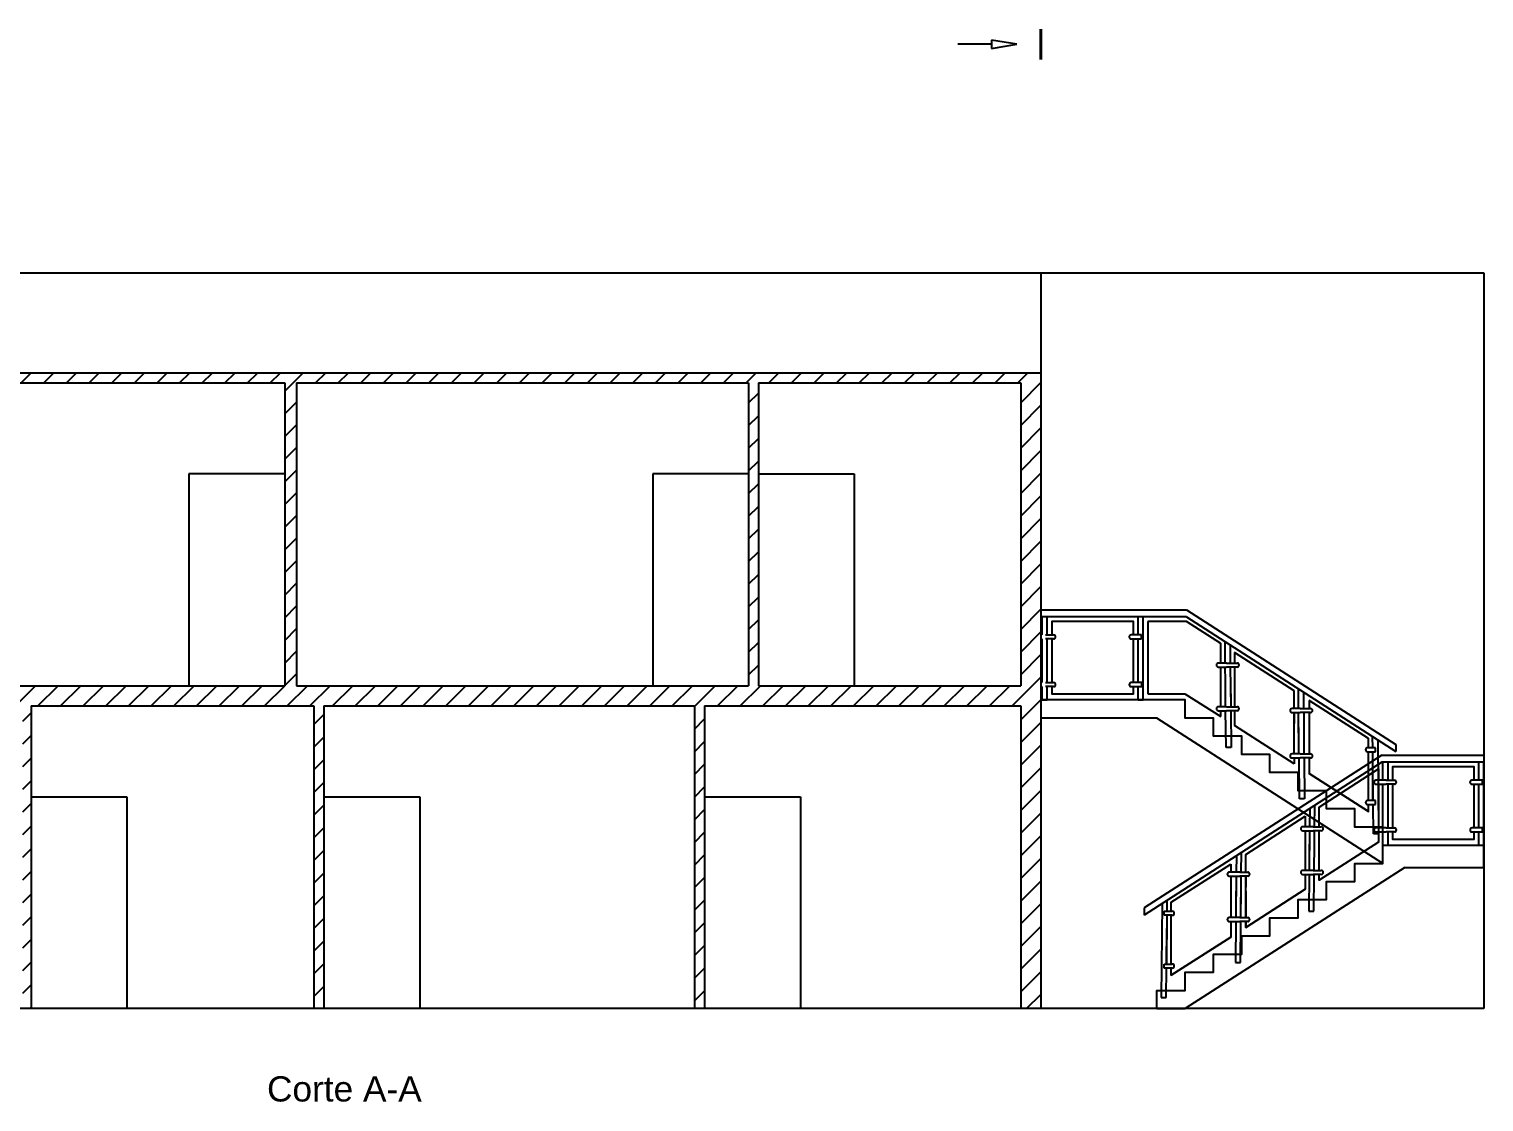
# Model space of a CAD drawing. Header units: millimetres. Extents: x 2164 to 32180, y 1376 to 2800.
# Drawn here: x 2179.69 to 2194.11, y 1375.74 to 1386.37 of the extents above; entities that cross this region are included whole.
import ezdxf

# ---------------------------------------------------------------- set-up
doc = ezdxf.new("R2010")
doc.units = ezdxf.units.MM
doc.linetypes.add('ACAD_ISO04W100', pattern=[30, 24, -3, 0, -3])
doc.linetypes.add('CONTINUA', pattern=[0])
for name, color, linetype in [('Corte', 63, 'Continuous'), ('Corte muebles', 7, 'Continuous'), ('Cotas', 7, 'Continuous')]:
    doc.layers.add(name, color=color, linetype=linetype)
doc.layers.add('Linea de corte', color=7, linetype='ACAD_ISO04W100', lineweight=25)
doc.styles.get("Standard").update_dxf_attribs({"font": 'arial.ttf'})

msp = doc.modelspace()

# ---------------------------------------------------------------- hatches: boundary and pattern name
at = {"layer": 'Corte muebles'}
h = msp.add_hatch(dxfattribs=at)
h.set_pattern_fill('ANSI31', color=256, scale=0.05)
h.set_pattern_definition([(45, (0, 0.7), (-0.1122532015, 0.1122532015), [])])
h.paths.add_polyline_path([(2173.117, 1381.966), (2173.417, 1381.966), (2173.417, 1382.866), (2176.529, 1382.866), (2176.529, 1379.666), (2176.529, 1376.666), (2176.629, 1376.666), (2176.629, 1379.666), (2179.629, 1379.666), (2179.629, 1376.666), (2179.712, 1376.666), (2179.712, 1379.666), (2182.513, 1379.666), (2182.513, 1376.666), (2182.613, 1376.666), (2182.613, 1379.666), (2186.286, 1379.666), (2186.286, 1376.666), (2186.386, 1376.666), (2186.386, 1379.666), (2189.519, 1379.666), (2189.519, 1376.666), (2189.719, 1376.666), (2189.719, 1382.966), (2173.417, 1382.966), (2173.417, 1383.956), (2173.117, 1383.956)])
h.paths.add_polyline_path([(2176.629, 1382.866), (2182.226, 1382.866), (2182.226, 1379.866), (2176.629, 1379.866)], flags=16)
h.paths.add_polyline_path([(2182.342, 1382.866), (2186.823, 1382.866), (2186.823, 1379.866), (2182.342, 1379.866)], flags=16)
h.paths.add_polyline_path([(2186.919, 1382.866), (2189.519, 1382.866), (2189.519, 1379.866), (2186.919, 1379.866)], flags=16)
at = {"layer": 'Cotas'}
h = msp.add_hatch(dxfattribs=at)
h.set_pattern_fill('ANGLE', color=256)
h.set_pattern_definition([(0, (11.657, -0.108), (0, 6.985), [5.08, -1.905]), (90, (11.657, -0.108), (-6.985, 4e-16), [5.08, -1.905])])
h.paths.add_polyline_path([(2189.229, 1386.181), (2189.479, 1386.222), (2189.229, 1386.264)])
h = msp.add_hatch(dxfattribs=at)
h.set_pattern_fill('ANGLE', color=256)
h.set_pattern_definition([(0, (-0.51, 0.108), (0, 6.985), [5.08, -1.905]), (90, (-0.51, 0.108), (-6.985, 4e-16), [5.08, -1.905])])
h.paths.add_polyline_path([(2189.229, 1386.181), (2189.479, 1386.222), (2189.229, 1386.264)])
h = msp.add_hatch(dxfattribs=at)
h.set_pattern_fill('ANGLE', color=256)
h.set_pattern_definition([(0, (11.802, -0.126), (0, 6.985), [5.08, -1.905]), (90, (11.802, -0.126), (-6.985, 4e-16), [5.08, -1.905])])
h.paths.add_polyline_path([(2190.801, 1386.138), (2190.551, 1386.096), (2190.801, 1386.055)])

# ---------------------------------------------------------------- linework, layer by layer
at = {"layer": 'Corte'}
for p, q in [((2173.117, 1383.956), (2194.109, 1383.956)), ((2189.719, 1383.956), (2189.719, 1376.666)), ((2194.109, 1383.956), (2194.109, 1376.666)), ((2173.417, 1382.966), (2189.719, 1382.966)), ((2176.629, 1382.866), (2182.226, 1382.866)), ((2182.226, 1382.866), (2182.226, 1379.866)), ((2182.342, 1382.866), (2182.342, 1379.866)), ((2182.342, 1382.866), (2186.823, 1382.866)), ((2186.823, 1382.866), (2186.823, 1379.866)), ((2186.919, 1382.866), (2186.919, 1379.866)), ((2186.919, 1382.866), (2189.519, 1382.866)), ((2189.519, 1382.866), (2189.519, 1379.866)), ((2194.109, 1381.291), (2194.109, 1376.666)), ((2176.629, 1379.866), (2182.226, 1379.866)), ((2182.342, 1379.866), (2186.823, 1379.866)), ((2186.919, 1379.866), (2189.519, 1379.866)), ((2179.712, 1379.666), (2179.712, 1376.666)), ((2179.712, 1379.666), (2182.513, 1379.666)), ((2182.513, 1379.666), (2182.513, 1376.666)), ((2182.613, 1379.666), (2182.613, 1376.666)), ((2182.613, 1379.666), (2186.286, 1379.666)), ((2186.286, 1379.666), (2186.286, 1376.666)), ((2186.386, 1379.666), (2186.386, 1376.666)), ((2186.386, 1379.666), (2189.519, 1379.666)), ((2189.519, 1379.666), (2189.519, 1376.666)), ((2189.719, 1376.666), (2173.117, 1376.666)), ((2194.109, 1376.666), (2189.719, 1376.666))]:
    msp.add_line(p, q, dxfattribs=at)
at = {"layer": 'Corte muebles'}
for p, q in [((2182.226, 1381.966), (2181.276, 1381.966)), ((2181.276, 1381.966), (2181.276, 1379.866)), ((2186.823, 1381.966), (2185.873, 1381.966)), ((2185.873, 1381.966), (2185.873, 1379.866)), ((2186.919, 1381.966), (2187.869, 1381.966)), ((2187.869, 1381.966), (2187.869, 1379.866)), ((2189.719, 1380.618), (2191.162, 1380.618)), ((2191.162, 1380.618), (2193.235, 1379.285)), ((2191.162, 1380.547), (2189.719, 1380.547)), ((2189.732, 1380.37), (2189.732, 1380.547)), ((2189.782, 1380.37), (2189.782, 1380.547)), ((2189.782, 1380.428), (2189.782, 1380.547)), ((2190.682, 1380.37), (2190.682, 1380.547)), ((2190.732, 1379.726), (2190.732, 1380.547)), ((2191.162, 1380.502), (2190.78, 1380.502)), ((2190.78, 1380.502), (2190.78, 1379.786)), ((2191.162, 1380.547), (2193.235, 1379.214)), ((2189.732, 1379.897), (2189.732, 1380.33)), ((2189.765, 1380.37), (2189.845, 1380.37)), ((2189.845, 1380.33), (2189.765, 1380.33)), ((2189.782, 1379.897), (2189.782, 1380.33)), ((2190.716, 1380.37), (2190.613, 1380.37)), ((2190.613, 1380.33), (2190.716, 1380.33)), ((2190.682, 1380.37), (2190.682, 1380.388)), ((2190.682, 1379.897), (2190.682, 1380.33)), ((2190.716, 1380.33), (2190.716, 1380.37)), ((2191.546, 1380.091), (2191.544, 1380.301)), ((2189.782, 1379.897), (2189.782, 1380.235)), ((2190.682, 1379.897), (2190.682, 1380.235)), ((2191.594, 1380.269), (2191.596, 1380.091)), ((2191.559, 1380.091), (2191.479, 1380.091)), ((2191.479, 1380.051), (2191.559, 1380.051)), ((2191.547, 1379.918), (2191.546, 1380.051)), ((2191.559, 1380.091), (2191.663, 1380.091)), ((2191.663, 1380.051), (2191.559, 1380.051)), ((2191.596, 1380.051), (2191.6, 1379.658)), ((2191.639, 1380.012), (2191.639, 1379.958)), ((2189.732, 1379.726), (2189.732, 1379.857)), ((2189.765, 1379.897), (2189.845, 1379.897)), ((2189.845, 1379.857), (2189.765, 1379.857)), ((2189.782, 1379.726), (2189.782, 1379.857)), ((2189.782, 1379.726), (2189.782, 1379.848)), ((2190.718, 1379.897), (2190.615, 1379.897)), ((2190.615, 1379.857), (2190.718, 1379.857)), ((2190.682, 1379.726), (2190.682, 1379.857)), ((2190.718, 1379.857), (2190.718, 1379.897)), ((2191.55, 1379.658), (2191.547, 1379.918)), ((2191.597, 1379.918), (2191.6, 1379.658)), ((2191.639, 1379.918), (2191.639, 1379.658)), ((2189.732, 1379.726), (2189.782, 1379.726)), ((2190.682, 1379.726), (2190.732, 1379.726)), ((2190.78, 1379.786), (2191.147, 1379.786)), ((2191.147, 1379.786), (2191.501, 1379.56)), ((2192.272, 1379.64), (2192.271, 1379.834)), ((2192.321, 1379.801), (2192.322, 1379.64)), ((2191.559, 1379.658), (2191.479, 1379.658)), ((2191.479, 1379.618), (2191.559, 1379.618)), ((2191.501, 1379.56), (2191.501, 1379.618)), ((2191.554, 1379.253), (2191.55, 1379.618)), ((2191.559, 1379.658), (2191.663, 1379.658)), ((2191.663, 1379.618), (2191.559, 1379.618)), ((2191.6, 1379.618), (2191.604, 1379.253)), ((2191.639, 1379.618), (2191.639, 1379.471)), ((2192.288, 1379.64), (2192.208, 1379.64)), ((2192.208, 1379.6), (2192.288, 1379.6)), ((2192.228, 1379.6), (2192.228, 1379.491)), ((2192.276, 1379.19), (2192.273, 1379.6)), ((2192.288, 1379.64), (2192.391, 1379.64)), ((2192.391, 1379.6), (2192.288, 1379.6)), ((2192.323, 1379.6), (2192.326, 1379.19)), ((2190.869, 1379.546), (2189.719, 1379.546)), ((2193.109, 1378.106), (2190.869, 1379.546)), ((2192.228, 1379.092), (2191.639, 1379.471)), ((2192.276, 1379.19), (2192.274, 1379.451)), ((2192.324, 1379.451), (2192.326, 1379.19)), ((2193.007, 1379.252), (2193.006, 1379.361)), ((2193.057, 1379.328), (2193.065, 1378.397)), ((2193.235, 1379.285), (2193.235, 1379.214)), ((2193.097, 1379.178), (2190.741, 1377.664)), ((2191.604, 1379.253), (2191.554, 1379.253)), ((2192.288, 1379.19), (2192.208, 1379.19)), ((2192.208, 1379.15), (2192.288, 1379.15)), ((2192.228, 1379.15), (2192.228, 1379.092)), ((2192.281, 1378.745), (2192.277, 1379.15)), ((2192.288, 1379.19), (2192.391, 1379.19)), ((2192.391, 1379.15), (2192.288, 1379.15)), ((2192.327, 1379.15), (2192.331, 1378.745)), ((2193.036, 1379.252), (2192.956, 1379.252)), ((2192.956, 1379.212), (2193.036, 1379.212)), ((2193.01, 1378.729), (2193.007, 1379.212)), ((2193.036, 1379.212), (2193.036, 1379.252)), ((2193.097, 1379.178), (2194.109, 1379.178)), ((2193.097, 1379.107), (2190.741, 1377.592)), ((2192.965, 1378.618), (2192.377, 1378.997)), ((2193.012, 1378.729), (2193.008, 1379.081)), ((2194.109, 1379.107), (2193.097, 1379.107)), ((2193.109, 1378.93), (2193.109, 1379.107)), ((2193.159, 1378.93), (2193.159, 1379.107)), ((2193.159, 1378.988), (2193.159, 1379.107)), ((2194.059, 1378.93), (2194.059, 1379.107)), ((2194.109, 1378.286), (2194.109, 1379.107)), ((2193.142, 1378.93), (2193.039, 1378.93)), ((2193.039, 1378.89), (2193.142, 1378.89)), ((2193.109, 1378.457), (2193.109, 1378.89)), ((2193.142, 1378.93), (2193.222, 1378.93)), ((2193.222, 1378.89), (2193.142, 1378.89)), ((2193.159, 1378.457), (2193.159, 1378.89)), ((2194.094, 1378.93), (2193.99, 1378.93)), ((2193.99, 1378.89), (2194.094, 1378.89)), ((2194.059, 1378.93), (2194.059, 1378.948)), ((2194.059, 1378.457), (2194.059, 1378.89)), ((2194.094, 1378.89), (2194.094, 1378.93)), ((2179.712, 1378.766), (2180.662, 1378.766)), ((2180.662, 1378.766), (2180.662, 1376.666)), ((2182.613, 1378.766), (2183.563, 1378.766)), ((2183.563, 1378.766), (2183.563, 1376.666)), ((2186.386, 1378.766), (2187.336, 1378.766)), ((2187.336, 1378.766), (2187.336, 1376.666)), ((2192.331, 1378.745), (2192.281, 1378.745)), ((2193.036, 1378.729), (2192.956, 1378.729)), ((2193.036, 1378.689), (2193.036, 1378.729)), ((2193.159, 1378.457), (2193.159, 1378.795)), ((2194.059, 1378.457), (2194.059, 1378.795)), ((2192.383, 1378.648), (2192.381, 1378.469)), ((2192.431, 1378.469), (2192.433, 1378.68)), ((2192.956, 1378.689), (2193.036, 1378.689)), ((2193.015, 1378.397), (2193.012, 1378.689)), ((2192.417, 1378.469), (2192.314, 1378.469)), ((2192.314, 1378.429), (2192.417, 1378.429)), ((2192.381, 1378.429), (2192.377, 1378.036)), ((2192.417, 1378.469), (2192.497, 1378.469)), ((2192.497, 1378.429), (2192.417, 1378.429)), ((2192.429, 1378.297), (2192.431, 1378.429)), ((2193.142, 1378.457), (2193.039, 1378.457)), ((2193.039, 1378.417), (2193.142, 1378.417)), ((2193.109, 1378.286), (2193.109, 1378.417)), ((2193.142, 1378.457), (2193.222, 1378.457)), ((2193.222, 1378.417), (2193.142, 1378.417)), ((2193.159, 1378.286), (2193.159, 1378.417)), ((2193.159, 1378.286), (2193.159, 1378.408)), ((2194.096, 1378.457), (2193.992, 1378.457)), ((2193.992, 1378.417), (2194.096, 1378.417)), ((2194.059, 1378.286), (2194.059, 1378.417)), ((2194.096, 1378.417), (2194.096, 1378.457)), ((2192.337, 1378.391), (2192.337, 1378.337)), ((2192.337, 1378.297), (2192.337, 1378.036)), ((2192.379, 1378.297), (2192.377, 1378.036)), ((2192.427, 1378.036), (2192.429, 1378.297)), ((2193.065, 1378.397), (2193.015, 1378.397)), ((2193.109, 1378.286), (2193.159, 1378.286)), ((2194.059, 1378.286), (2194.109, 1378.286)), ((2194.109, 1378.066), (2194.109, 1378.286)), ((2191.656, 1378.18), (2191.654, 1378.019)), ((2191.704, 1378.019), (2191.706, 1378.213)), ((2193.327, 1378.066), (2191.149, 1376.666)), ((2191.689, 1378.019), (2191.586, 1378.019)), ((2191.586, 1377.979), (2191.689, 1377.979)), ((2191.654, 1377.979), (2191.65, 1377.569)), ((2191.689, 1378.019), (2191.769, 1378.019)), ((2191.769, 1377.979), (2191.689, 1377.979)), ((2191.7, 1377.569), (2191.704, 1377.979)), ((2191.749, 1377.979), (2191.749, 1377.87)), ((2192.417, 1378.036), (2192.314, 1378.036)), ((2192.314, 1377.996), (2192.417, 1377.996)), ((2192.337, 1377.996), (2192.337, 1377.85)), ((2192.376, 1377.996), (2192.373, 1377.632)), ((2192.417, 1378.036), (2192.497, 1378.036)), ((2192.497, 1377.996), (2192.417, 1377.996)), ((2192.423, 1377.632), (2192.426, 1377.996)), ((2193.327, 1378.066), (2194.109, 1378.066)), ((2191.652, 1377.83), (2191.65, 1377.569)), ((2191.7, 1377.569), (2191.702, 1377.83)), ((2191.749, 1377.471), (2192.337, 1377.85)), ((2191.749, 1377.83), (2191.749, 1377.569)), ((2190.92, 1377.707), (2190.911, 1376.776)), ((2190.97, 1377.631), (2190.97, 1377.74)), ((2190.741, 1377.664), (2190.741, 1377.592)), ((2190.941, 1377.631), (2191.021, 1377.631)), ((2190.941, 1377.591), (2190.941, 1377.631)), ((2191.021, 1377.591), (2190.941, 1377.591)), ((2190.967, 1377.108), (2190.969, 1377.591)), ((2191.689, 1377.569), (2191.586, 1377.569)), ((2191.689, 1377.569), (2191.769, 1377.569)), ((2192.373, 1377.632), (2192.423, 1377.632)), ((2190.965, 1377.108), (2190.968, 1377.46)), ((2191.586, 1377.529), (2191.689, 1377.529)), ((2191.65, 1377.529), (2191.646, 1377.124)), ((2191.769, 1377.529), (2191.689, 1377.529)), ((2191.696, 1377.124), (2191.7, 1377.529)), ((2191.749, 1377.529), (2191.749, 1377.471)), ((2191.011, 1376.997), (2191.6, 1377.376)), ((2190.941, 1377.108), (2191.021, 1377.108)), ((2190.941, 1377.068), (2190.941, 1377.108)), ((2191.646, 1377.124), (2191.696, 1377.124)), ((2191.021, 1377.068), (2190.941, 1377.068)), ((2190.961, 1376.776), (2190.964, 1377.068)), ((2190.911, 1376.776), (2190.961, 1376.776)), ((2190.869, 1376.666), (2191.149, 1376.666))]:
    msp.add_line(p, q, dxfattribs=at)
for points in [[(2190.637, 1380.37), (2190.637, 1380.502), (2189.827, 1380.502), (2189.827, 1380.428)], [(2189.827, 1380.502), (2189.827, 1380.37)], [(2191.501, 1380.091), (2191.501, 1380.283), (2191.162, 1380.502)], [(2189.827, 1380.33), (2189.827, 1379.897)], [(2190.637, 1380.37), (2190.637, 1380.388)], [(2190.637, 1379.897), (2190.637, 1380.33)], [(2189.827, 1380.235), (2189.827, 1379.897)], [(2190.637, 1379.897), (2190.637, 1380.235)], [(2191.639, 1380.195), (2191.639, 1380.091)], [(2192.228, 1379.64), (2192.228, 1379.816), (2191.639, 1380.195)], [(2191.501, 1379.658), (2191.501, 1380.051)], [(2191.639, 1380.051), (2191.639, 1379.658)], [(2189.827, 1379.857), (2189.827, 1379.786)], [(2189.827, 1379.848), (2189.827, 1379.786), (2190.637, 1379.786), (2190.637, 1379.857)], [(2193.109, 1378.286), (2193.109, 1378.466), (2192.829, 1378.466), (2192.829, 1378.646), (2192.549, 1378.646), (2192.549, 1378.826), (2192.269, 1378.826), (2192.269, 1379.006), (2191.989, 1379.006), (2191.989, 1379.186), (2191.709, 1379.186), (2191.709, 1379.366), (2191.429, 1379.366), (2191.429, 1379.546), (2191.149, 1379.546), (2191.149, 1379.726), (2189.719, 1379.726)], [(2192.377, 1379.72), (2192.377, 1379.64)], [(2192.965, 1379.252), (2192.965, 1379.342), (2192.377, 1379.72)], [(2192.228, 1379.19), (2192.228, 1379.6)], [(2192.377, 1379.6), (2192.377, 1379.19)], [(2192.377, 1379.15), (2192.377, 1378.997), (2192.965, 1378.618), (2192.965, 1378.689)], [(2192.965, 1378.729), (2192.965, 1379.212)], [(2192.476, 1378.469), (2192.476, 1378.662), (2193.064, 1379.041)], [(2193.064, 1379.041), (2193.064, 1378.93)], [(2194.014, 1378.93), (2194.014, 1379.062), (2193.204, 1379.062), (2193.204, 1378.988)], [(2193.204, 1379.062), (2193.204, 1378.93)], [(2193.064, 1378.89), (2193.064, 1378.457)], [(2193.204, 1378.89), (2193.204, 1378.457)], [(2194.014, 1378.93), (2194.014, 1378.948)], [(2194.014, 1378.457), (2194.014, 1378.89)], [(2193.204, 1378.795), (2193.204, 1378.457)], [(2194.014, 1378.457), (2194.014, 1378.795)], [(2191.749, 1378.019), (2191.749, 1378.195), (2192.337, 1378.574)], [(2192.337, 1378.574), (2192.337, 1378.469)], [(2192.337, 1378.429), (2192.337, 1378.036)], [(2192.476, 1378.036), (2192.476, 1378.429)], [(2193.064, 1378.417), (2193.064, 1378.317), (2192.476, 1377.939), (2192.476, 1377.996)], [(2193.204, 1378.417), (2193.204, 1378.346)], [(2193.204, 1378.408), (2193.204, 1378.346), (2194.014, 1378.346), (2194.014, 1378.417)], [(2190.869, 1376.666), (2190.869, 1376.846), (2191.149, 1376.846), (2191.149, 1377.026), (2191.429, 1377.026), (2191.429, 1377.206), (2191.709, 1377.206), (2191.709, 1377.386), (2191.989, 1377.386), (2191.989, 1377.566), (2192.269, 1377.566), (2192.269, 1377.746), (2192.549, 1377.746), (2192.549, 1377.926), (2192.829, 1377.926), (2192.829, 1378.106), (2193.109, 1378.106), (2193.109, 1378.286), (2194.109, 1378.286)], [(2191.011, 1377.631), (2191.011, 1377.721), (2191.6, 1378.099)], [(2191.6, 1378.099), (2191.6, 1378.019)], [(2191.6, 1377.979), (2191.6, 1377.569)], [(2192.337, 1377.996), (2192.337, 1377.85), (2191.749, 1377.471), (2191.749, 1377.529)], [(2191.749, 1377.569), (2191.749, 1377.979)], [(2191.011, 1377.108), (2191.011, 1377.591)], [(2191.6, 1377.529), (2191.6, 1377.376), (2191.011, 1376.997), (2191.011, 1377.068)]]:
    msp.add_lwpolyline(points, dxfattribs=at)
for centre, start, end in [((2189.845, 1380.35), 270, 90), ((2190.613, 1380.35), 90, 270), ((2191.479, 1380.071), 90, 270), ((2191.663, 1380.071), 270, 90), ((2189.845, 1379.877), 270, 90), ((2190.615, 1379.877), 90, 270), ((2191.479, 1379.638), 90, 270), ((2191.663, 1379.638), 270, 90), ((2192.208, 1379.62), 90, 270), ((2192.391, 1379.62), 270, 90), ((2192.208, 1379.17), 90, 270), ((2192.391, 1379.17), 270, 90), ((2192.956, 1379.232), 90, 270), ((2193.039, 1378.91), 90, 270), ((2193.222, 1378.91), 270, 90), ((2193.99, 1378.91), 90, 270), ((2192.956, 1378.709), 90, 270), ((2192.314, 1378.449), 90, 270), ((2192.497, 1378.449), 270, 90), ((2193.039, 1378.437), 90, 270), ((2193.222, 1378.437), 270, 90), ((2193.992, 1378.437), 90, 270), ((2191.586, 1377.999), 90, 270), ((2191.769, 1377.999), 270, 90), ((2192.314, 1378.016), 90, 270), ((2192.497, 1378.016), 270, 90), ((2191.021, 1377.611), 270, 90), ((2191.586, 1377.549), 90, 270), ((2191.769, 1377.549), 270, 90), ((2191.021, 1377.088), 270, 90)]:
    msp.add_arc(centre, 0.02, start, end, dxfattribs=at)
at = {"layer": 'Cotas'}
for p, q in [((2189.229, 1386.222), (2188.896, 1386.222)), ((2189.479, 1386.222), (2189.229, 1386.264)), ((2189.229, 1386.264), (2189.229, 1386.181)), ((2189.229, 1386.181), (2189.479, 1386.222))]:
    msp.add_line(p, q, dxfattribs=at)
at = {"layer": 'Linea de corte', "linetype": 'CONTINUA', "lineweight": 40}
msp.add_line((2189.719, 1386.372), (2189.719, 1386.072), dxfattribs=at)

# ---------------------------------------------------------------- texts
at = {"layer": 'Cotas', "insert": (2182.05, 1375.996), "char_height": 0.25, "attachment_point": 1}
msp.add_mtext_dynamic_manual_height_columns('Corte A-A', width=1.61869, gutter_width=12.5, heights=[0], dxfattribs=at)

doc.saveas('drawing.dxf')
